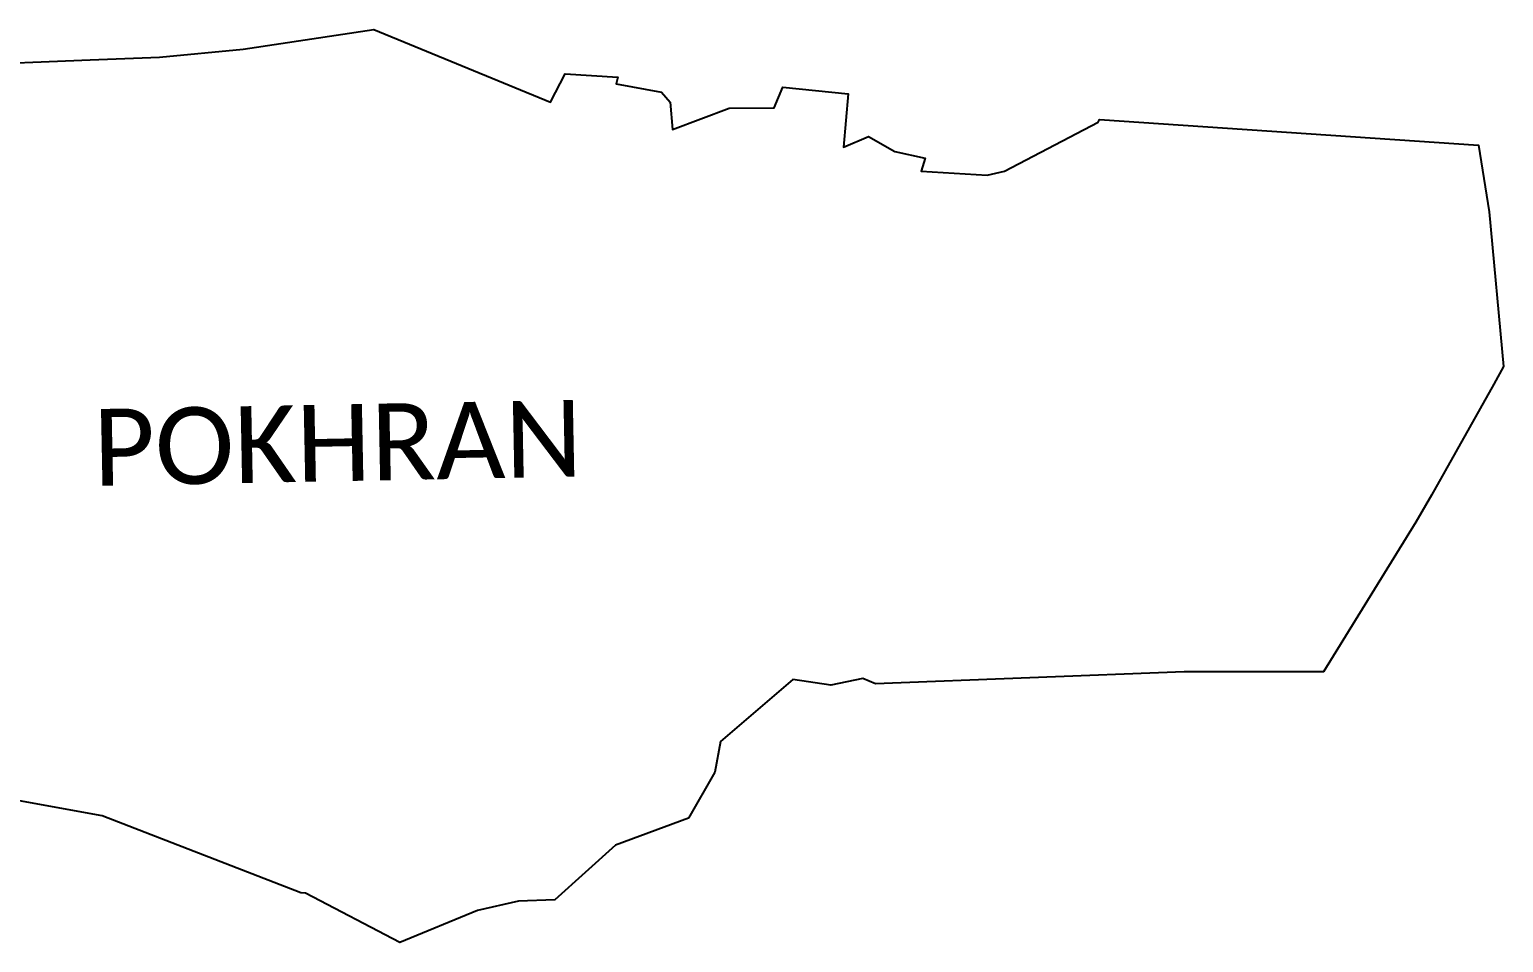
# Model space of a CAD drawing. Header units: metres. Extents: x 255498 to 262850, y 2202732 to 2208230.
# Drawn here: x 259174 to 262850, y 2205558 to 2207836 of the extents above; entities that cross this region are included whole.
import ezdxf

# ---------------------------------------------------------------- set-up
doc = ezdxf.new("R2010")
doc.units = ezdxf.units.M
doc.layers.add('VILLAGE NAME', color=250, linetype='Continuous')
doc.styles.get("Standard").update_dxf_attribs({"font": 'simplex.shx'})

msp = doc.modelspace()

# ---------------------------------------------------------------- linework, layer by layer
at = {"color": 6, "flags": 128}
msp.add_lwpolyline([(258997.5, 2207746.8), (259325.4, 2207759.7), (259498.1, 2207766.4), (259707.3, 2207786.7), (260032.8, 2207835.7), (260473.3, 2207654.3), (260510.5, 2207725), (260641.4, 2207716.9), (260637.5, 2207700.1), (260750.1, 2207679.6), (260771.6, 2207654.5), (260778, 2207586.3), (260919.1, 2207639.7), (261031.6, 2207640.3), (261052.9, 2207691.8), (261216.3, 2207675), (261204.1, 2207542.1), (261266.3, 2207569), (261332.3, 2207531.4), (261408.1, 2207514.9), (261398.4, 2207482.6), (261562.8, 2207472.7), (261606.1, 2207482.6), (261839.8, 2207604.1), (261842.8, 2207611), (262788.3, 2207547.5), (262814.5, 2207381), (262850.5, 2206995), (262826.2, 2206950.8), (262670.8, 2206674.1), (262631.7, 2206606.4), (262401.7, 2206233.3), (262054.3, 2206233.1), (261284.1, 2206203.9), (261252.3, 2206216.4), (261172.6, 2206200), (261078.1, 2206214.2), (260897.9, 2206059.6), (260883.7, 2205983.1), (260817.4, 2205868.2), (260635.3, 2205800.8), (260484.5, 2205664.9), (260393.5, 2205661.5), (260291.6, 2205638), (260097.9, 2205558.2), (259862.2, 2205681.1), (259850.6, 2205682.5), (259355.2, 2205874.4), (258947.3, 2205948)], dxfattribs=at)

# ---------------------------------------------------------------- texts
at = {"layer": 'VILLAGE NAME', "insert": (259331, 2206888.6), "char_height": 191.456, "attachment_point": 1, "rotation": 1.1028}
msp.add_mtext_dynamic_manual_height_columns('{\\fCalibri|b0|i0|c0|p34;POKHRAN}', width=1279.793, gutter_width=957.3, heights=[0], dxfattribs=at)

doc.saveas('drawing.dxf')
